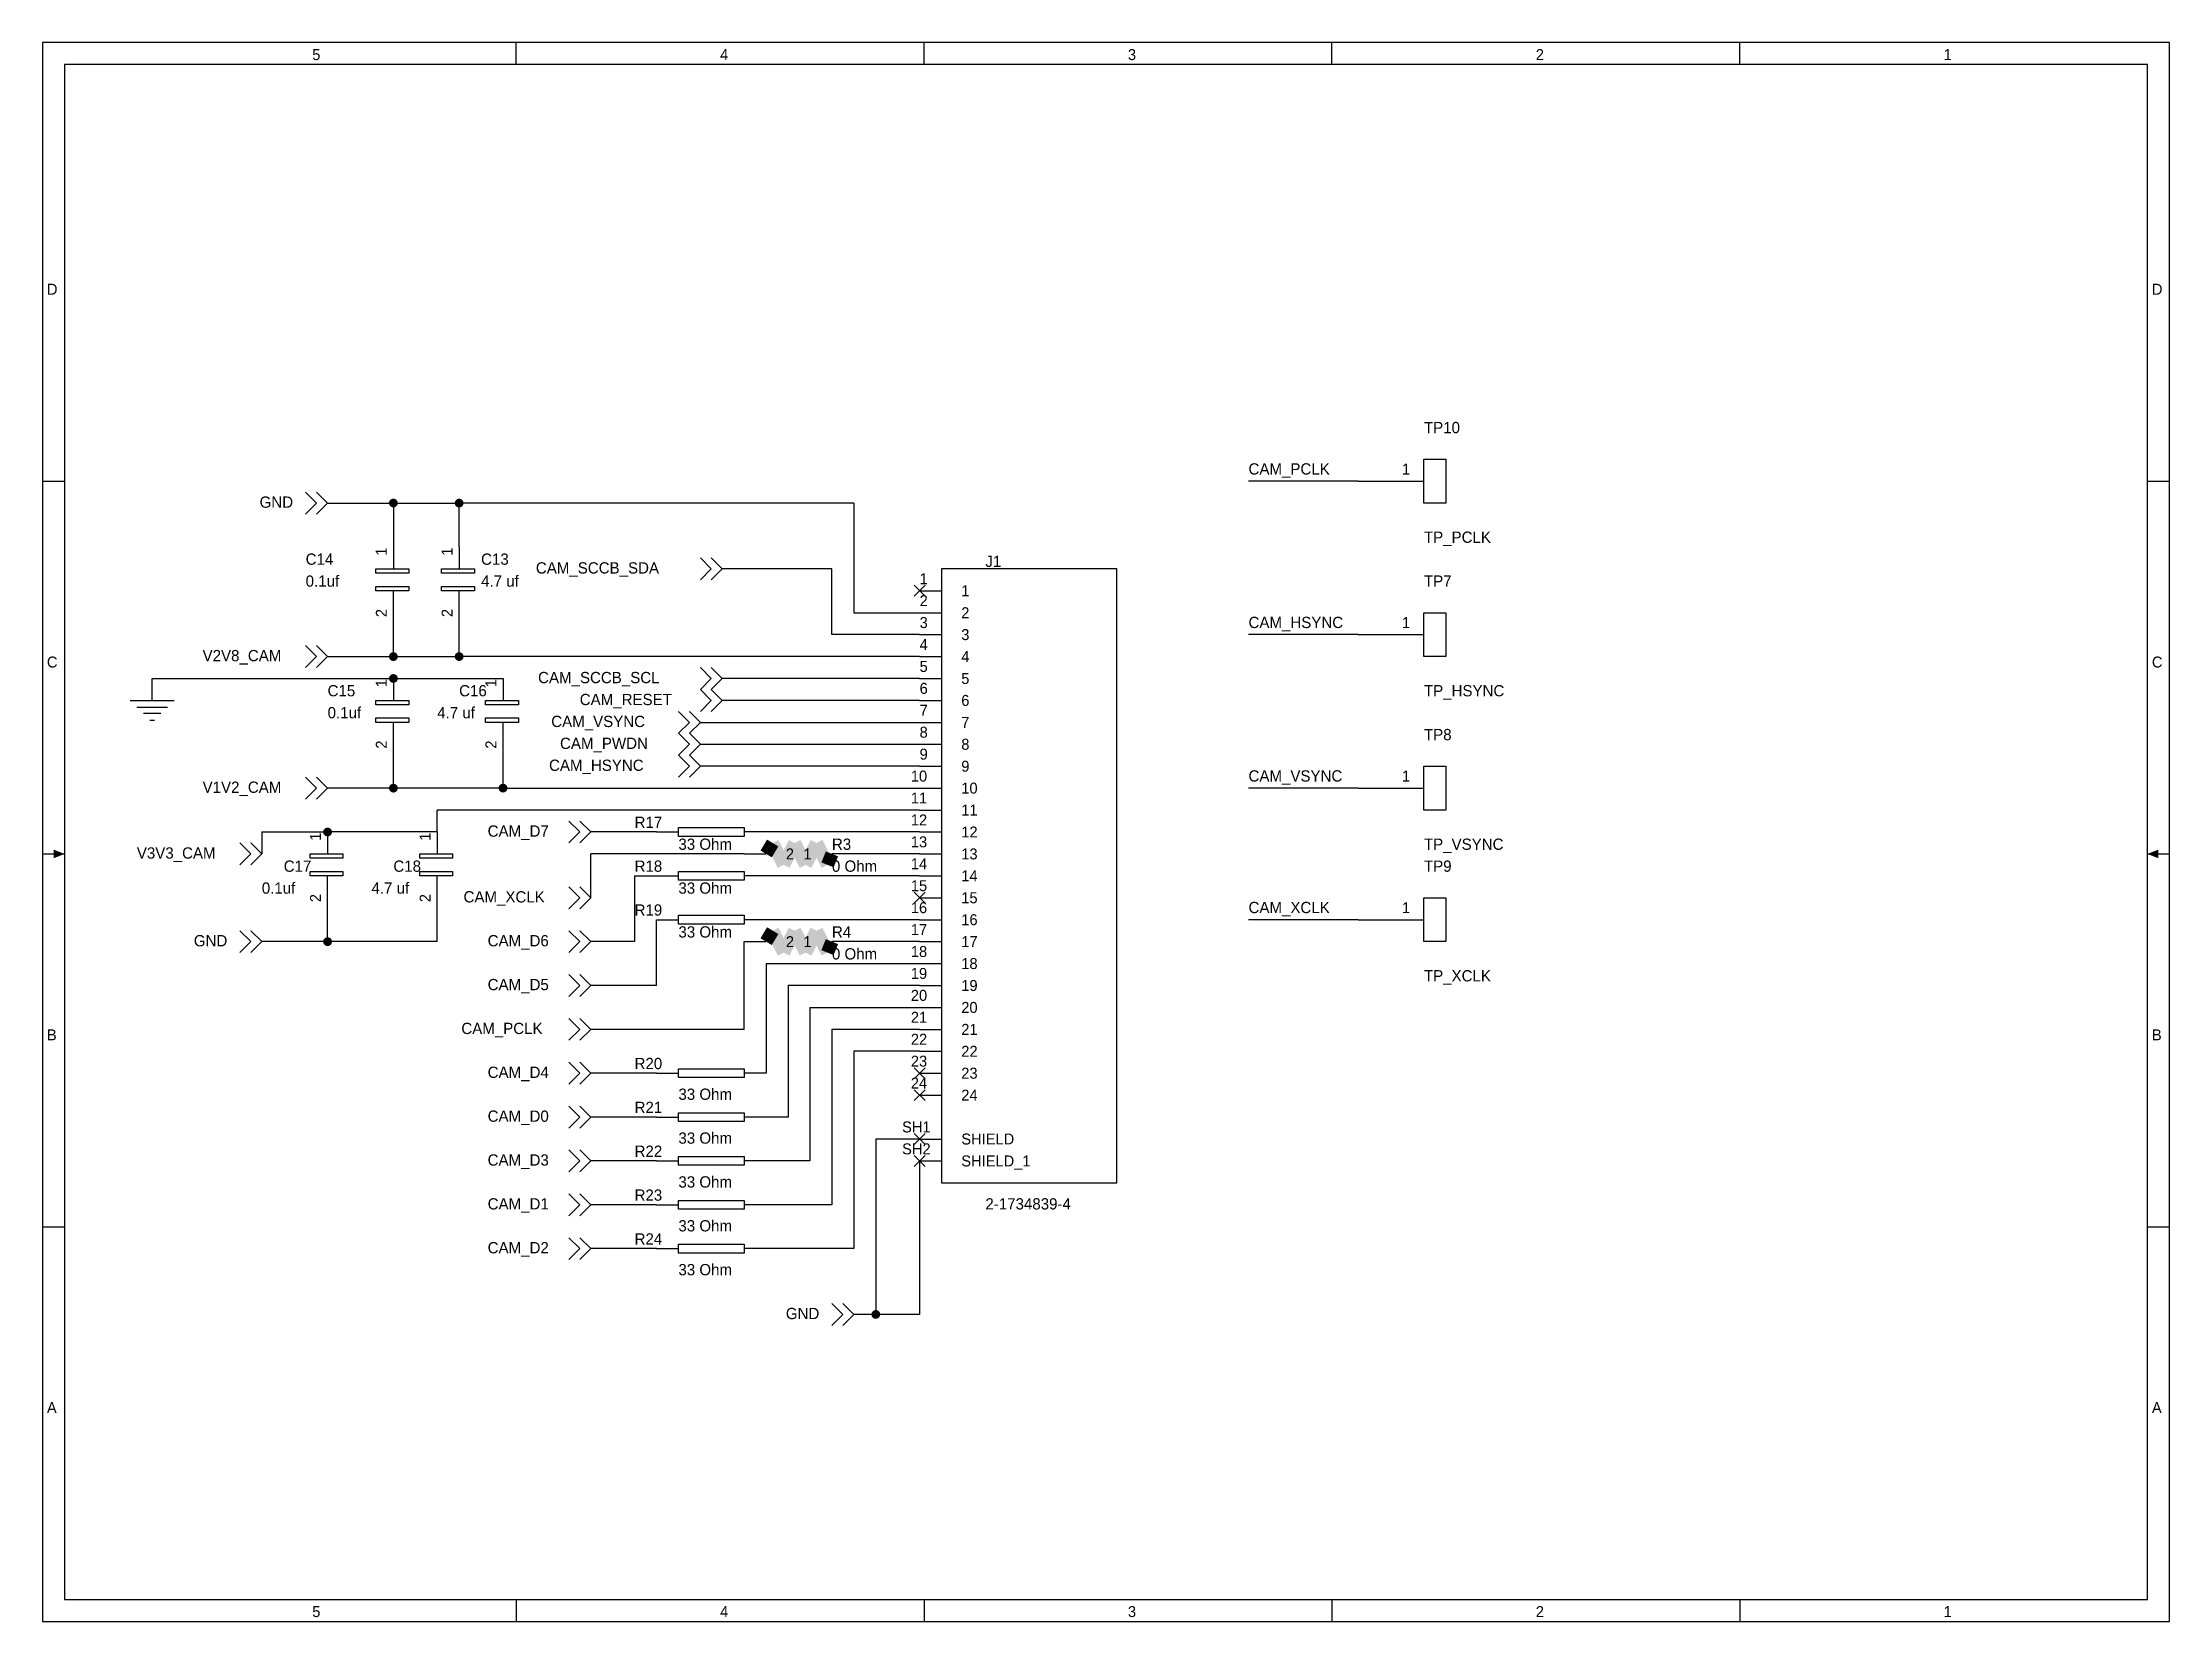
# Model space of a CAD drawing. Extents: x -0.1 to 9.6, y 0.1 to 7.3.
import ezdxf

# ---------------------------------------------------------------- set-up
doc = ezdxf.new("R2010")
doc.units = 0

msp = doc.modelspace()

# ---------------------------------------------------------------- linework, layer by layer
at = {"layer": 'PARTS'}
for p, q in [((5.9, 5.3), (6.2, 5.3)), ((1.5, 5), (1.5, 4.9)), ((1.8, 5), (1.8, 4.9)), ((1.5, 4.7), (1.5, 4.8)), ((1.8, 4.7), (1.8, 4.8)), ((3.875, 4.825), (3.925, 4.775)), ((3.925, 4.825), (3.875, 4.775)), ((3.9, 4.8), (4, 4.8)), ((3.9, 4.7), (4, 4.7)), ((3.9, 4.6), (4, 4.6)), ((5.9, 4.6), (6.2, 4.6)), ((3.9, 4.5), (4, 4.5)), ((1.5, 4.4), (1.5, 4.3)), ((2, 4.4), (2, 4.3)), ((3.9, 4.4), (4, 4.4)), ((3.9, 4.3), (4, 4.3)), ((1.5, 4.1), (1.5, 4.2)), ((2, 4.1), (2, 4.2)), ((3.9, 4.2), (4, 4.2)), ((3.9, 4.1), (4, 4.1)), ((3.9, 4), (4, 4)), ((3.9, 3.9), (4, 3.9)), ((5.9, 3.9), (6.2, 3.9)), ((3.9, 3.8), (4, 3.8)), ((1.2, 3.7), (1.2, 3.6)), ((1.7, 3.7), (1.7, 3.6)), ((2.7, 3.7), (2.8, 3.7)), ((3.2, 3.7), (3.1, 3.7)), ((3.9, 3.7), (4, 3.7)), ((3.1, 3.6), (3.2, 3.6)), ((3.6, 3.6), (3.5, 3.6)), ((3.9, 3.6), (4, 3.6)), ((1.2, 3.4), (1.2, 3.5)), ((1.7, 3.4), (1.7, 3.5)), ((2.7, 3.5), (2.8, 3.5)), ((3.2, 3.5), (3.1, 3.5)), ((3.9, 3.5), (4, 3.5)), ((3.875, 3.425), (3.925, 3.375)), ((3.925, 3.425), (3.875, 3.375)), ((3.9, 3.4), (4, 3.4)), ((2.7, 3.3), (2.8, 3.3)), ((3.2, 3.3), (3.1, 3.3)), ((3.9, 3.3), (4, 3.3)), ((5.9, 3.3), (6.2, 3.3)), ((3.1, 3.2), (3.2, 3.2)), ((3.6, 3.2), (3.5, 3.2)), ((3.9, 3.2), (4, 3.2)), ((3.9, 3.1), (4, 3.1)), ((3.9, 3), (4, 3)), ((3.9, 2.9), (4, 2.9)), ((3.9, 2.8), (4, 2.8)), ((3.875, 2.625), (3.925, 2.575)), ((3.925, 2.625), (3.875, 2.575)), ((3.9, 2.7), (4, 2.7)), ((2.7, 2.6), (2.8, 2.6)), ((3.2, 2.6), (3.1, 2.6)), ((3.875, 2.525), (3.925, 2.475)), ((3.925, 2.525), (3.875, 2.475)), ((3.9, 2.6), (4, 2.6)), ((3.9, 2.5), (4, 2.5)), ((2.7, 2.4), (2.8, 2.4)), ((3.2, 2.4), (3.1, 2.4)), ((3.875, 2.325), (3.925, 2.275)), ((3.925, 2.325), (3.875, 2.275)), ((3.9, 2.3), (4, 2.3)), ((2.7, 2.2), (2.8, 2.2)), ((3.2, 2.2), (3.1, 2.2)), ((3.875, 2.225), (3.925, 2.175)), ((3.925, 2.225), (3.875, 2.175)), ((3.9, 2.2), (4, 2.2)), ((2.7, 2), (2.8, 2)), ((3.2, 2), (3.1, 2)), ((2.7, 1.8), (2.8, 1.8)), ((3.2, 1.8), (3.1, 1.8))]:
    msp.add_line(p, q, dxfattribs=at)
for points in [[(6.2, 5.4), (6.3, 5.4), (6.3, 5.2), (6.2, 5.2)], [(1.42, 4.9), (1.57, 4.9), (1.57, 4.88), (1.42, 4.88)], [(1.72, 4.9), (1.87, 4.9), (1.87, 4.88), (1.72, 4.88)], [(1.42, 4.82), (1.57, 4.82), (1.57, 4.8), (1.42, 4.8)], [(1.72, 4.82), (1.87, 4.82), (1.87, 4.8), (1.72, 4.8)], [(6.2, 4.7), (6.3, 4.7), (6.3, 4.5), (6.2, 4.5)], [(1.42, 4.3), (1.57, 4.3), (1.57, 4.28), (1.42, 4.28)], [(1.92, 4.3), (2.07, 4.3), (2.07, 4.28), (1.92, 4.28)], [(1.42, 4.22), (1.57, 4.22), (1.57, 4.2), (1.42, 4.2)], [(1.92, 4.22), (2.07, 4.22), (2.07, 4.2), (1.92, 4.2)], [(6.2, 4), (6.3, 4), (6.3, 3.8), (6.2, 3.8)], [(1.12, 3.6), (1.27, 3.6), (1.27, 3.58), (1.12, 3.58)], [(1.62, 3.6), (1.77, 3.6), (1.77, 3.58), (1.62, 3.58)], [(1.12, 3.52), (1.27, 3.52), (1.27, 3.5), (1.12, 3.5)], [(1.62, 3.52), (1.77, 3.52), (1.77, 3.5), (1.62, 3.5)], [(6.2, 3.4), (6.3, 3.4), (6.3, 3.2), (6.2, 3.2)]]:
    msp.add_lwpolyline(points, close=True, dxfattribs=at)
for points in [[(1.15, 5.2), (1.1, 5.25)], [(1.2, 5.2), (1.15, 5.25)], [(1.15, 5.2), (1.1, 5.15)], [(1.2, 5.2), (1.15, 5.15)], [(2.95, 4.9), (2.9, 4.95)], [(3, 4.9), (2.95, 4.95)], [(1.5, 4.9), (1.5, 4.9)], [(1.8, 4.9), (1.8, 4.9)], [(2.95, 4.9), (2.9, 4.85)], [(3, 4.9), (2.95, 4.85)], [(4.8, 4.9), (4, 4.9)], [(4, 4.9), (4, 2.1)], [(4.8, 2.1), (4.8, 4.9)], [(1.5, 4.8), (1.5, 4.8)], [(1.8, 4.8), (1.8, 4.8)], [(4, 4.8), (4, 4.8)], [(4, 4.7), (4, 4.7)], [(4, 4.6), (4, 4.6)], [(1.15, 4.5), (1.1, 4.55)], [(1.15, 4.5), (1.1, 4.45)], [(1.2, 4.5), (1.15, 4.55)], [(1.2, 4.5), (1.15, 4.45)], [(4, 4.5), (4, 4.5)], [(2.95, 4.4), (2.9, 4.45)], [(2.95, 4.4), (2.9, 4.35)], [(3, 4.4), (2.95, 4.45)], [(3, 4.4), (2.95, 4.35)], [(4, 4.4), (4, 4.4)], [(0.3, 4.3), (0.5, 4.3)], [(0.33, 4.27), (0.47, 4.27)], [(1.5, 4.3), (1.5, 4.3)], [(2, 4.3), (2, 4.3)], [(2.95, 4.3), (2.9, 4.35)], [(2.95, 4.3), (2.9, 4.25)], [(3, 4.3), (2.95, 4.35)], [(3, 4.3), (2.95, 4.25)], [(4, 4.3), (4, 4.3)], [(0.44, 4.24), (0.36, 4.24)], [(0.39, 4.21), (0.41, 4.21)], [(1.5, 4.2), (1.5, 4.2)], [(2, 4.2), (2, 4.2)], [(2.85, 4.2), (2.8, 4.25)], [(2.85, 4.2), (2.8, 4.15)], [(2.9, 4.2), (2.85, 4.25)], [(2.9, 4.2), (2.85, 4.15)], [(4, 4.2), (4, 4.2)], [(2.85, 4.1), (2.8, 4.15)], [(2.85, 4.1), (2.8, 4.05)], [(2.9, 4.1), (2.85, 4.15)], [(2.9, 4.1), (2.85, 4.05)], [(4, 4.1), (4, 4.1)], [(2.85, 4), (2.8, 4.05)], [(2.85, 4), (2.8, 3.95)], [(2.9, 4), (2.85, 4.05)], [(2.9, 4), (2.85, 3.95)], [(4, 4), (4, 4)], [(1.15, 3.9), (1.1, 3.95)], [(1.15, 3.9), (1.1, 3.85)], [(1.2, 3.9), (1.15, 3.95)], [(1.2, 3.9), (1.15, 3.85)], [(4, 3.9), (4, 3.9)], [(4, 3.8), (4, 3.8)], [(2.35, 3.7), (2.3, 3.75)], [(2.35, 3.7), (2.3, 3.65)], [(2.4, 3.7), (2.35, 3.75)], [(2.4, 3.7), (2.35, 3.65)], [(2.8, 3.72), (3.1, 3.72)], [(2.8, 3.68), (2.8, 3.72)], [(2.8, 3.7), (2.8, 3.7)], [(3.1, 3.72), (3.1, 3.68)], [(3.1, 3.7), (3.1, 3.7)], [(4, 3.7), (4, 3.7)], [(0.85, 3.6), (0.8, 3.65)], [(0.85, 3.6), (0.8, 3.55)], [(0.9, 3.6), (0.85, 3.65)], [(0.9, 3.6), (0.85, 3.55)], [(1.2, 3.6), (1.2, 3.6)], [(1.7, 3.6), (1.7, 3.6)], [(3.1, 3.68), (2.8, 3.68)], [(4, 3.6), (4, 3.6)], [(1.2, 3.5), (1.2, 3.5)], [(1.7, 3.5), (1.7, 3.5)], [(2.8, 3.52), (3.1, 3.52)], [(2.8, 3.48), (2.8, 3.52)], [(2.8, 3.5), (2.8, 3.5)], [(3.1, 3.52), (3.1, 3.48)], [(3.1, 3.5), (3.1, 3.5)], [(4, 3.5), (4, 3.5)], [(2.35, 3.4), (2.3, 3.45)], [(2.35, 3.4), (2.3, 3.35)], [(2.4, 3.4), (2.35, 3.45)], [(2.4, 3.4), (2.35, 3.35)], [(3.1, 3.48), (2.8, 3.48)], [(4, 3.4), (4, 3.4)], [(2.8, 3.32), (3.1, 3.32)], [(2.8, 3.28), (2.8, 3.32)], [(2.8, 3.3), (2.8, 3.3)], [(3.1, 3.32), (3.1, 3.28)], [(3.1, 3.3), (3.1, 3.3)], [(4, 3.3), (4, 3.3)], [(0.85, 3.2), (0.8, 3.25)], [(0.9, 3.2), (0.85, 3.25)], [(2.35, 3.2), (2.3, 3.25)], [(2.4, 3.2), (2.35, 3.25)], [(3.1, 3.28), (2.8, 3.28)], [(0.85, 3.2), (0.8, 3.15)], [(0.9, 3.2), (0.85, 3.15)], [(2.35, 3.2), (2.3, 3.15)], [(2.4, 3.2), (2.35, 3.15)], [(4, 3.2), (4, 3.2)], [(2.35, 3), (2.3, 3.05)], [(2.4, 3), (2.35, 3.05)], [(4, 3.1), (4, 3.1)], [(2.35, 3), (2.3, 2.95)], [(2.4, 3), (2.35, 2.95)], [(4, 3), (4, 3)], [(2.35, 2.8), (2.3, 2.85)], [(2.4, 2.8), (2.35, 2.85)], [(4, 2.9), (4, 2.9)], [(2.35, 2.8), (2.3, 2.75)], [(2.4, 2.8), (2.35, 2.75)], [(4, 2.8), (4, 2.8)], [(2.35, 2.6), (2.3, 2.65)], [(2.4, 2.6), (2.35, 2.65)], [(2.8, 2.62), (3.1, 2.62)], [(2.8, 2.58), (2.8, 2.62)], [(3.1, 2.62), (3.1, 2.58)], [(4, 2.7), (4, 2.7)], [(2.35, 2.6), (2.3, 2.55)], [(2.4, 2.6), (2.35, 2.55)], [(2.8, 2.6), (2.8, 2.6)], [(3.1, 2.58), (2.8, 2.58)], [(3.1, 2.6), (3.1, 2.6)], [(4, 2.6), (4, 2.6)], [(2.35, 2.4), (2.3, 2.45)], [(2.4, 2.4), (2.35, 2.45)], [(4, 2.5), (4, 2.5)], [(2.35, 2.4), (2.3, 2.35)], [(2.4, 2.4), (2.35, 2.35)], [(2.8, 2.42), (3.1, 2.42)], [(2.8, 2.38), (2.8, 2.42)], [(2.8, 2.4), (2.8, 2.4)], [(3.1, 2.38), (2.8, 2.38)], [(3.1, 2.42), (3.1, 2.38)], [(3.1, 2.4), (3.1, 2.4)], [(2.35, 2.2), (2.3, 2.25)], [(2.4, 2.2), (2.35, 2.25)], [(4, 2.3), (4, 2.3)], [(2.35, 2.2), (2.3, 2.15)], [(2.4, 2.2), (2.35, 2.15)], [(2.8, 2.22), (3.1, 2.22)], [(2.8, 2.18), (2.8, 2.22)], [(2.8, 2.2), (2.8, 2.2)], [(3.1, 2.18), (2.8, 2.18)], [(3.1, 2.22), (3.1, 2.18)], [(3.1, 2.2), (3.1, 2.2)], [(4, 2.2), (4, 2.2)], [(2.35, 2), (2.3, 2.05)], [(2.4, 2), (2.35, 2.05)], [(4, 2.1), (4.8, 2.1)], [(2.35, 2), (2.3, 1.95)], [(2.4, 2), (2.35, 1.95)], [(2.8, 2.02), (3.1, 2.02)], [(2.8, 1.98), (2.8, 2.02)], [(2.8, 2), (2.8, 2)], [(3.1, 1.98), (2.8, 1.98)], [(3.1, 2.02), (3.1, 1.98)], [(3.1, 2), (3.1, 2)], [(2.35, 1.8), (2.3, 1.85)], [(2.4, 1.8), (2.35, 1.85)], [(2.35, 1.8), (2.3, 1.75)], [(2.4, 1.8), (2.35, 1.75)], [(2.8, 1.82), (3.1, 1.82)], [(2.8, 1.78), (2.8, 1.82)], [(2.8, 1.8), (2.8, 1.8)], [(3.1, 1.78), (2.8, 1.78)], [(3.1, 1.82), (3.1, 1.78)], [(3.1, 1.8), (3.1, 1.8)], [(3.55, 1.5), (3.5, 1.55)], [(3.55, 1.5), (3.5, 1.45)], [(3.6, 1.5), (3.55, 1.55)], [(3.6, 1.5), (3.55, 1.45)]]:
    msp.add_lwpolyline(points, dxfattribs=at)
at = {"layer": 'PARTS', "const_width": 0.06}
for points in [[(3.2, 3.6), (3.23, 3.65)], [(3.23, 3.65), (3.28, 3.55)], [(3.28, 3.55), (3.33, 3.65)], [(3.33, 3.65), (3.38, 3.55)], [(3.38, 3.55), (3.43, 3.65)], [(3.43, 3.65), (3.48, 3.55)], [(3.48, 3.55), (3.5, 3.6)], [(3.2, 3.2), (3.23, 3.25)], [(3.23, 3.25), (3.28, 3.15)], [(3.28, 3.15), (3.33, 3.25)], [(3.33, 3.25), (3.38, 3.15)], [(3.38, 3.15), (3.43, 3.25)], [(3.43, 3.25), (3.48, 3.15)], [(3.48, 3.15), (3.5, 3.2)]]:
    msp.add_lwpolyline(points, dxfattribs=at)
at = {"layer": 'TITLE'}
for points in [[(-0.1, 0.1), (9.6, 0.1), (9.6, 7.3), (-0.1, 7.3)], [(0, 0.2), (9.5, 0.2), (9.5, 7.2), (0, 7.2)]]:
    msp.add_lwpolyline(points, close=True, dxfattribs=at)
for points in [[(2.06, 7.2), (2.06, 7.3)], [(3.92, 7.2), (3.92, 7.3)], [(5.78, 7.2), (5.78, 7.3)], [(7.64, 7.2), (7.64, 7.3)], [(-0.1, 5.3), (0, 5.3)], [(9.5, 5.3), (9.6, 5.3)], [(-0.1, 3.6), (0, 3.6)], [(9.5, 3.6), (9.6, 3.6)], [(-0.1, 1.9), (0, 1.9)], [(9.5, 1.9), (9.6, 1.9)], [(2.06, 0.2), (2.06, 0.1)], [(3.92, 0.2), (3.92, 0.1)], [(5.78, 0.2), (5.78, 0.1)], [(7.64, 0.2), (7.64, 0.1)]]:
    msp.add_lwpolyline(points, dxfattribs=at)
for points in [[(0, 3.6), (-0.05, 3.62), (-0.05, 3.58), (-0.05, 3.6)], [(0, 3.6), (-0.05, 3.62), (-0.05, 3.58), (-0.05, 3.6)], [(0, 3.6), (-0.05, 3.62), (-0.05, 3.58), (-0.05, 3.6)], [(9.5, 3.6), (9.55, 3.62), (9.55, 3.58), (9.55, 3.6)], [(9.5, 3.6), (9.55, 3.62), (9.55, 3.58), (9.55, 3.6)], [(9.5, 3.6), (9.55, 3.62), (9.55, 3.58), (9.55, 3.6)]]:
    msp.add_solid(points, dxfattribs=at)
at = {"layer": 'WIRE'}
for points in [[(5.9, 5.3), (5.4, 5.3)], [(1.2, 5.2), (1.5, 5.2)], [(1.5, 5.2), (1.5, 5)], [(1.5, 5.2), (1.8, 5.2)], [(1.8, 5), (1.8, 5.2)], [(3.6, 5.2), (1.8, 5.2)], [(3.6, 5.2), (3.6, 4.7)], [(3.5, 4.9), (3, 4.9)], [(3.5, 4.6), (3.5, 4.9)], [(1.5, 4.5), (1.5, 4.7)], [(1.8, 4.5), (1.8, 4.7)], [(3.6, 4.7), (3.9, 4.7)], [(3.9, 4.6), (3.5, 4.6)], [(5.9, 4.6), (5.4, 4.6)], [(1.2, 4.5), (1.5, 4.5)], [(1.5, 4.5), (1.8, 4.5)], [(3.9, 4.5), (1.8, 4.5)], [(0.4, 4.4), (1.5, 4.4)], [(0.4, 4.3), (0.4, 4.4)], [(1.5, 4.4), (2, 4.4)], [(3.9, 4.4), (3, 4.4)], [(3.9, 4.3), (3, 4.3)], [(2.9, 4.2), (3.9, 4.2)], [(1.5, 3.9), (1.5, 4.1)], [(2, 3.9), (2, 4.1)], [(2.9, 4.1), (3.9, 4.1)], [(3.9, 4), (2.9, 4)], [(1.5, 3.9), (1.2, 3.9)], [(2, 3.9), (1.5, 3.9)], [(2, 3.9), (3.9, 3.9)], [(5.9, 3.9), (5.4, 3.9)], [(3.9, 3.8), (1.7, 3.8)], [(1.7, 3.7), (1.7, 3.8)], [(0.9, 3.7), (1.2, 3.7)], [(0.9, 3.7), (0.9, 3.6)], [(1.7, 3.7), (1.2, 3.7)], [(2.7, 3.7), (2.4, 3.7)], [(3.9, 3.7), (3.2, 3.7)], [(3.1, 3.6), (2.4, 3.6)], [(2.4, 3.4), (2.4, 3.6)], [(3.9, 3.6), (3.6, 3.6)], [(2.6, 3.5), (2.6, 3.2)], [(2.6, 3.5), (2.7, 3.5)], [(3.9, 3.5), (3.2, 3.5)], [(1.2, 3.2), (1.2, 3.4)], [(1.7, 3.2), (1.7, 3.4)], [(2.7, 3), (2.7, 3.3)], [(3.9, 3.3), (3.2, 3.3)], [(5.9, 3.3), (5.4, 3.3)], [(1.2, 3.2), (0.9, 3.2)], [(1.7, 3.2), (1.2, 3.2)], [(2.6, 3.2), (2.4, 3.2)], [(3.1, 2.8), (3.1, 3.2)], [(3.9, 3.2), (3.6, 3.2)], [(3.2, 3.1), (3.2, 2.6)], [(3.2, 3.1), (3.9, 3.1)], [(2.7, 3), (2.4, 3)], [(3.9, 3), (3.3, 3)], [(3.3, 3), (3.3, 2.4)], [(3.4, 2.9), (3.4, 2.2)], [(3.4, 2.9), (3.9, 2.9)], [(3.1, 2.8), (2.4, 2.8)], [(3.9, 2.8), (3.5, 2.8)], [(3.5, 2.8), (3.5, 2)], [(3.6, 2.7), (3.6, 1.8)], [(3.9, 2.7), (3.6, 2.7)], [(2.7, 2.6), (2.4, 2.6)], [(2.7, 2.4), (2.4, 2.4)], [(3.3, 2.4), (3.2, 2.4)], [(3.9, 2.3), (3.7, 2.3)], [(3.7, 2.3), (3.7, 1.5)], [(2.7, 2.2), (2.4, 2.2)], [(3.4, 2.2), (3.2, 2.2)], [(3.9, 2.2), (3.9, 1.5)], [(2.7, 2), (2.4, 2)], [(3.5, 2), (3.2, 2)], [(2.7, 1.8), (2.4, 1.8)], [(3.6, 1.8), (3.2, 1.8)], [(3.7, 1.5), (3.6, 1.5)], [(3.9, 1.5), (3.7, 1.5)]]:
    msp.add_lwpolyline(points, dxfattribs=at)
at = {"layer": 'WIRE', "const_width": 0.02}
for points in [[(1.49, 5.2, 1), (1.51, 5.2, 1)], [(1.79, 5.2, 1), (1.81, 5.2, 1)], [(1.49, 4.5, 1), (1.51, 4.5, 1)], [(1.79, 4.5, 1), (1.81, 4.5, 1)], [(1.49, 4.4, 1), (1.51, 4.4, 1)], [(1.49, 3.9, 1), (1.51, 3.9, 1)], [(1.99, 3.9, 1), (2.01, 3.9, 1)], [(1.19, 3.7, 1), (1.21, 3.7, 1)], [(1.19, 3.2, 1), (1.21, 3.2, 1)], [(3.69, 1.5, 1), (3.71, 1.5, 1)]]:
    msp.add_lwpolyline(points, format="xyb", close=True, dxfattribs=at)

# ---------------------------------------------------------------- texts
at = {"layer": 'PARTS'}
for s, p in [('1', (6.1, 5.33)), ('1', (3.9, 4.83)), ('2', (3.9, 4.73)), ('1', (4.09, 4.775)), ('3', (3.9, 4.63)), ('2', (4.09, 4.675)), ('1', (6.1, 4.63)), ('4', (3.9, 4.53)), ('3', (4.09, 4.575)), ('5', (3.9, 4.43)), ('4', (4.09, 4.475)), ('6', (3.9, 4.33)), ('5', (4.09, 4.375)), ('7', (3.9, 4.23)), ('6', (4.09, 4.275)), ('8', (3.9, 4.13)), ('7', (4.09, 4.175)), ('9', (3.9, 4.03)), ('8', (4.09, 4.075)), ('10', (3.86, 3.93)), ('9', (4.09, 3.975)), ('1', (6.1, 3.93)), ('11', (3.86, 3.83)), ('10', (4.09, 3.875)), ('11', (4.09, 3.775)), ('12', (3.86, 3.73)), ('12', (4.09, 3.675)), ('2', (3.29, 3.575)), ('1', (3.37, 3.575)), ('13', (3.86, 3.63)), ('13', (4.09, 3.575)), ('14', (3.86, 3.53)), ('14', (4.09, 3.475)), ('15', (3.86, 3.43)), ('15', (4.09, 3.375)), ('16', (3.86, 3.33)), ('16', (4.09, 3.275)), ('1', (6.1, 3.33)), ('2', (3.29, 3.175)), ('1', (3.37, 3.175)), ('17', (3.86, 3.23)), ('17', (4.09, 3.175)), ('18', (3.86, 3.13)), ('18', (4.09, 3.075)), ('19', (3.86, 3.03)), ('19', (4.09, 2.975)), ('20', (3.86, 2.93)), ('20', (4.09, 2.875)), ('21', (3.86, 2.83)), ('21', (4.09, 2.775)), ('22', (3.86, 2.73)), ('22', (4.09, 2.675)), ('23', (3.86, 2.63)), ('23', (4.09, 2.575)), ('24', (3.86, 2.53)), ('24', (4.09, 2.475)), ('SH1', (3.82, 2.33)), ('SH2', (3.82, 2.23)), ('SHIELD', (4.09, 2.275)), ('SHIELD_1', (4.09, 2.175))]:
    msp.add_text(s, height=0.05, dxfattribs=at).set_placement(p)
for s, p in [('1', (1.47, 4.96)), ('1', (1.77, 4.96)), ('2', (1.47, 4.68)), ('2', (1.77, 4.68)), ('1', (1.47, 4.36)), ('1', (1.97, 4.36)), ('2', (1.47, 4.08)), ('2', (1.97, 4.08)), ('1', (1.17, 3.66)), ('1', (1.67, 3.66)), ('2', (1.17, 3.38)), ('2', (1.67, 3.38))]:
    msp.add_text(s, height=0.05, rotation=90, dxfattribs=at).set_placement(p)
at = {"layer": 'PARTTEXT'}
for s, p in [('TP10', (6.2, 5.5186)), ('GND', (0.89, 5.1786)), ('TP_PCLK', (6.2, 5.0186)), ('C14', (1.1, 4.9186)), ('C13', (1.9, 4.9186)), ('J1', (4.2, 4.9086)), ('0.1uf', (1.1, 4.8186)), ('4.7 uf', (1.9, 4.8186)), ('CAM_SCCB_SDA', (2.15, 4.8786)), ('TP7', (6.2, 4.8186)), ('V2V8_CAM', (0.63, 4.4786)), ('C15', (1.2, 4.3186)), ('C16', (1.8, 4.3186)), ('CAM_SCCB_SCL', (2.16, 4.3786)), ('TP_HSYNC', (6.2, 4.3186)), ('0.1uf', (1.2, 4.2186)), ('4.7 uf', (1.7, 4.2186)), ('CAM_RESET', (2.35, 4.2786)), ('CAM_VSYNC', (2.22, 4.1786)), ('CAM_PWDN', (2.26, 4.0786)), ('TP8', (6.2, 4.1186)), ('CAM_HSYNC', (2.21, 3.9786)), ('V1V2_CAM', (0.63, 3.8786)), ('CAM_D7', (1.93, 3.6786)), ('R17', (2.6, 3.7186)), ('V3V3_CAM', (0.33, 3.5786)), ('33 Ohm', (2.8, 3.6186)), ('R3', (3.5, 3.6186)), ('TP_VSYNC', (6.2, 3.6186)), ('C17', (1, 3.5186)), ('C18', (1.5, 3.5186)), ('R18', (2.6, 3.5186)), ('0 Ohm', (3.5, 3.5186)), ('TP9', (6.2, 3.5186)), ('0.1uf', (0.9, 3.4186)), ('4.7 uf', (1.4, 3.4186)), ('CAM_XCLK', (1.82, 3.3786)), ('33 Ohm', (2.8, 3.4186)), ('R19', (2.6, 3.3186)), ('GND', (0.59, 3.1786)), ('CAM_D6', (1.93, 3.1786)), ('33 Ohm', (2.8, 3.2186)), ('R4', (3.5, 3.2186)), ('0 Ohm', (3.5, 3.1186)), ('CAM_D5', (1.93, 2.9786)), ('TP_XCLK', (6.2, 3.0186)), ('CAM_PCLK', (1.81, 2.7786)), ('CAM_D4', (1.93, 2.5786)), ('R20', (2.6, 2.6186)), ('33 Ohm', (2.8, 2.4786)), ('CAM_D0', (1.93, 2.3786)), ('R21', (2.6, 2.4186)), ('33 Ohm', (2.8, 2.2786)), ('R22', (2.6, 2.2186)), ('CAM_D3', (1.93, 2.1786)), ('R23', (2.6, 2.0186)), ('33 Ohm', (2.8, 2.0786)), ('CAM_D1', (1.93, 1.9786)), ('2-1734839-4', (4.2, 1.9786)), ('R24', (2.6, 1.8186)), ('33 Ohm', (2.8, 1.8786)), ('CAM_D2', (1.93, 1.7786)), ('33 Ohm', (2.8, 1.6786)), ('GND', (3.29, 1.4786))]:
    msp.add_text(s, height=0.0514, dxfattribs=at).set_placement(p)
at = {"layer": 'TITLE'}
for s, p in [('5', (1.13, 7.22)), ('4', (2.99, 7.22)), ('3', (4.85, 7.22)), ('2', (6.71, 7.22)), ('1', (8.57, 7.22)), ('D', (-0.08, 6.15)), ('D', (9.52, 6.15)), ('C', (-0.08, 4.45)), ('C', (9.52, 4.45)), ('B', (-0.08, 2.75)), ('B', (9.52, 2.75)), ('A', (-0.08, 1.05)), ('A', (9.52, 1.05)), ('5', (1.13, 0.12)), ('4', (2.99, 0.12)), ('3', (4.85, 0.12)), ('2', (6.71, 0.12)), ('1', (8.57, 0.12))]:
    msp.add_text(s, height=0.05, dxfattribs=at).set_placement(p)
at = {"layer": 'WIRETEXT'}
for s, p in [('CAM_PCLK', (5.4, 5.33)), ('CAM_HSYNC', (5.4, 4.63)), ('CAM_VSYNC', (5.4, 3.93)), ('CAM_XCLK', (5.4, 3.33))]:
    msp.add_text(s, height=0.0514, dxfattribs=at).set_placement(p)

doc.saveas('drawing.dxf')
